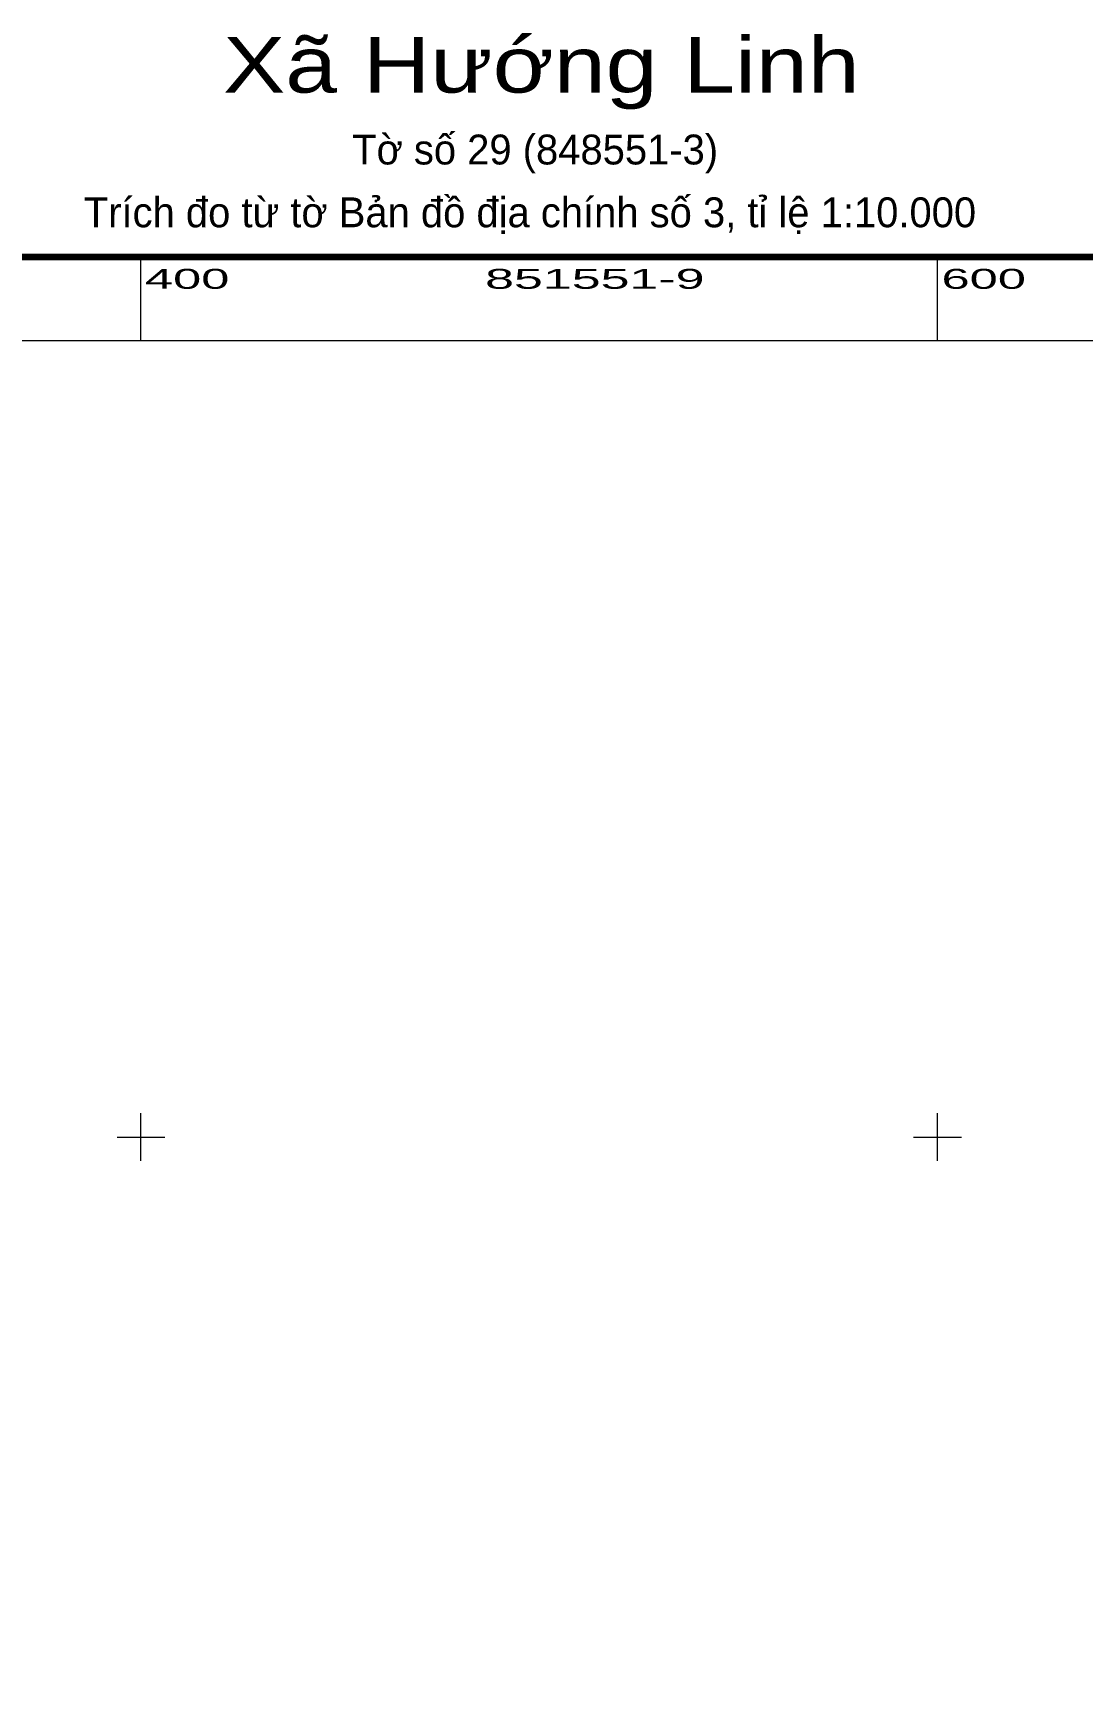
# Model space of a CAD drawing. Header units: metres. Extents: x 552779 to 554237, y 1846578 to 1848294.
# Drawn here: x 553372.9 to 553636.3, y 1847863.7 to 1848277.2 of the extents above; entities that cross this region are included whole.
import ezdxf
from ezdxf.enums import TextEntityAlignment as Align

# ---------------------------------------------------------------- set-up
doc = ezdxf.new("R2010")
doc.units = ezdxf.units.M
doc.header["$LTSCALE"] = 0.16
doc.layers.add('63', color=7, linetype='Continuous', lineweight=13)

msp = doc.modelspace()

# ---------------------------------------------------------------- linework, layer by layer
at = {"layer": '63'}
for p, q in [((553400, 1848200), (553400, 1848221)), ((553600, 1848200), (553600, 1848221)), ((553400, 1847994), (553400, 1848006)), ((553600, 1847994), (553600, 1848006)), ((553394, 1848000), (553406, 1848000)), ((553594, 1848000), (553606, 1848000))]:
    msp.add_line(p, q, dxfattribs=at)
at = {"layer": '63', "lineweight": 106}
msp.add_lwpolyline([(552779, 1848221), (554221, 1848221), (554221, 1846779), (552779, 1846779)], close=True, dxfattribs=at)
at = {"layer": '63'}
msp.add_lwpolyline([(552800, 1848200), (554200, 1848200), (554200, 1846800), (552800, 1846800)], close=True, dxfattribs=at)

# ---------------------------------------------------------------- texts
for s, height, width, p in [('Xã Hướng Linh', 14, 1.25, (553500.525, 1848262.26)), ('851551-9', 5, 1.95, (553513.95, 1848213))]:
    msp.add_text(s, height=height, dxfattribs=dict(at, width=width)).set_placement(p, align=Align.CENTER)
for s, p in [('Tờ số 29 (848551-3)', (553498.975, 1848244.22)), ('Trích đo từ tờ Bản đồ địa chính số 3, tỉ lệ 1:10.000', (553497.67, 1848228.45))]:
    msp.add_text(s, height=7.5, dxfattribs=at).set_placement(p, align=Align.CENTER)
at = {"layer": '63', "width": 1.9}
for s, p in [('400', (553401, 1848213)), ('600', (553601, 1848213))]:
    msp.add_text(s, height=5, dxfattribs=at).set_placement(p)

doc.saveas('drawing.dxf')
